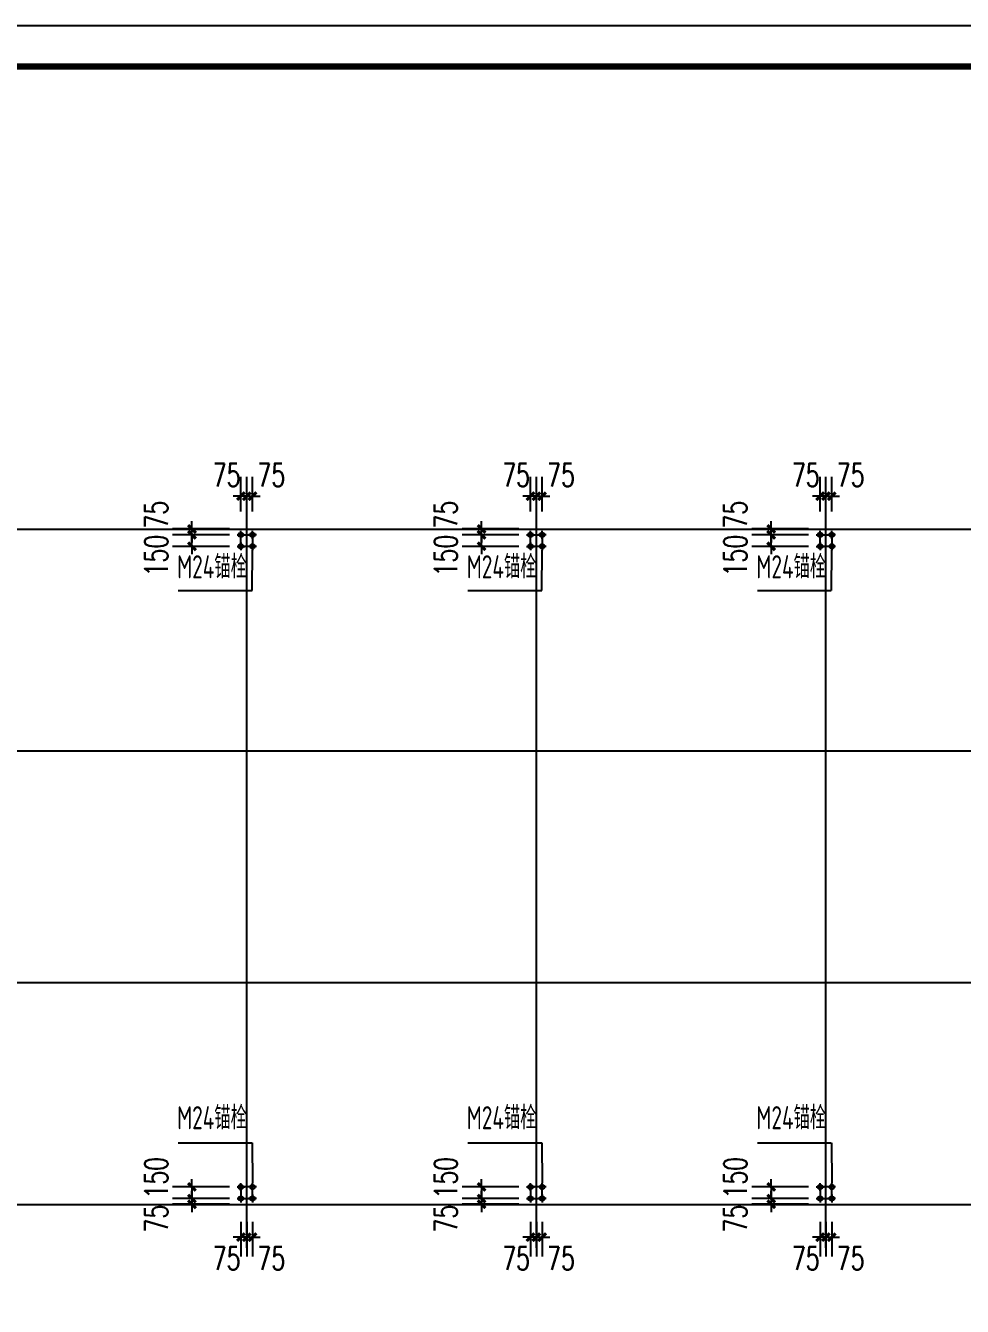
# Model space of a CAD drawing. Extents: x 177291 to 1288761, y 177638 to 322898.
# Drawn here: x 537298 to 561555, y 207771 to 240960 of the extents above; entities that cross this region are included whole.
import ezdxf
from ezdxf.enums import TextEntityAlignment as Align

# ---------------------------------------------------------------- set-up
doc = ezdxf.new("R2010")
doc.units = 0
doc.header["$LTSCALE"] = 1000
for name, color, linetype in [('AXIS', 3, 'Continuous'), ('DOTE', 1, 'Continuous'), ('PUB_TITLE', 4, 'Continuous'), ('TEXT', 7, 'Continuous')]:
    doc.layers.add(name, color=color, linetype=linetype)
doc.styles.add('_TCH_DIM_T3', font='SIMPLEX', dxfattribs={"width": 0.705882, "bigfont": 'GBCBIG'})
doc.styles.add('TSSD_Label', font='tssdeng.shx', dxfattribs={"width": 0.7, "bigfont": 'hztxt.shx'})
doc.dimstyles.new('TCH-200-2', dxfattribs={"dimtxt": 595, "dimasz": 200, "dimexe": 500, "dimexo": 600, "dimgap": 252.5, "dimtad": 1, "dimdec": 0, "dimlfac": 0.5, "dimzin": 0, "dimdsep": 46, "dimtxsty": '_TCH_DIM_T3', "dimblk": 'ARCHTICK', "dimcen": 0.09, "dimclrd": 124, "dimclre": 124, "dimclrt": 7, "dimazin": 2, "dimtfac": 1, "dimtdec": 0, "dimtix": 1, "dimtmove": 2, "dimatfit": 3, "dimfxl": 1, "dimtolj": 1, "dimtzin": 0, "dimarcsym": 0})

# ---------------------------------------------------------------- blocks, each defined once
blk = doc.blocks.new('_ArchTick')
at = {"color": 0, "linetype": 'ByBlock', "const_width": 0.4}
blk.add_lwpolyline([(-0.5, -0.5), (0.5, 0.5)], dxfattribs=at)
blk = doc.blocks.new('*D957')
at = {"color": 124, "linetype": 'ByBlock', "lineweight": -2, "transparency": 16777216}
for p, q in [((556605, 227916), (556605, 228116)), ((557573, 227916), (556105, 227916)), ((557573, 227766), (556105, 227766)), ((556605, 227766), (556605, 227916)), ((556605, 227766), (556605, 227566))]:
    blk.add_line(p, q, dxfattribs=at)
at = {"layer": 'Defpoints', "color": 0, "linetype": 'ByBlock', "transparency": 16777216}
for p in [(556605, 227916), (558173, 227916), (558173, 227766)]:
    blk.add_point(p, dxfattribs=at)
at = {"color": 124, "linetype": 'ByBlock', "lineweight": -2, "transparency": 16777216, "xscale": 200, "yscale": 200, "zscale": 200}
for p, rotation in [((556605, 227916), 270), ((556605, 227766), 90)]:
    blk.add_blockref('_ArchTick', p, dxfattribs=dict(at, rotation=rotation))
at = {"color": 7, "linetype": 'ByBlock', "transparency": 16777216, "insert": (555679, 228285), "char_height": 595, "attachment_point": 5, "rotation": 90, "style": '_TCH_DIM_T3'}
blk.add_mtext('\\A1;75', dxfattribs=at)
blk = doc.blocks.new('*D958')
at = {"color": 124, "linetype": 'ByBlock', "lineweight": -2, "transparency": 16777216}
for p, q in [((557573, 227766), (556105, 227766)), ((556605, 227766), (556605, 227966)), ((556605, 227466), (556605, 227766)), ((557573, 227466), (556105, 227466)), ((556605, 227466), (556605, 227266))]:
    blk.add_line(p, q, dxfattribs=at)
at = {"layer": 'Defpoints', "color": 0, "linetype": 'ByBlock', "transparency": 16777216}
for p in [(556605, 227766), (558173, 227766), (558173, 227466)]:
    blk.add_point(p, dxfattribs=at)
at = {"color": 124, "linetype": 'ByBlock', "lineweight": -2, "transparency": 16777216, "xscale": 200, "yscale": 200, "zscale": 200}
for p, rotation in [((556605, 227766), 270), ((556605, 227466), 90)]:
    blk.add_blockref('_ArchTick', p, dxfattribs=dict(at, rotation=rotation))
at = {"color": 7, "linetype": 'ByBlock', "transparency": 16777216, "insert": (555679, 227227), "char_height": 595, "attachment_point": 5, "rotation": 90, "style": '_TCH_DIM_T3'}
blk.add_mtext('\\A1;150', dxfattribs=at)
blk = doc.blocks.new('*D959')
at = {"color": 124, "linetype": 'ByBlock', "lineweight": -2, "transparency": 16777216}
for p, q in [((558023, 228366), (558023, 229266)), ((558173, 228366), (558173, 229266)), ((558023, 228766), (557823, 228766)), ((558023, 228766), (558173, 228766)), ((558173, 228766), (558373, 228766))]:
    blk.add_line(p, q, dxfattribs=at)
at = {"layer": 'Defpoints', "color": 0, "linetype": 'ByBlock', "transparency": 16777216}
for p in [(558173, 228766), (558023, 227766), (558173, 227766)]:
    blk.add_point(p, dxfattribs=at)
at = {"color": 124, "linetype": 'ByBlock', "lineweight": -2, "transparency": 16777216, "xscale": 200, "yscale": 200, "zscale": 200}
blk.add_blockref('_ArchTick', (558023, 228766), dxfattribs=at)
at = {"color": 124, "linetype": 'ByBlock', "lineweight": -2, "transparency": 16777216, "xscale": 200, "yscale": 200, "zscale": 200, "rotation": 180}
blk.add_blockref('_ArchTick', (558173, 228766), dxfattribs=at)
at = {"color": 7, "linetype": 'ByBlock', "transparency": 16777216, "insert": (558661, 229316), "char_height": 595, "attachment_point": 5, "style": '_TCH_DIM_T3'}
blk.add_mtext('\\A1;75', dxfattribs=at)
blk = doc.blocks.new('*D960')
at = {"color": 124, "linetype": 'ByBlock', "lineweight": -2, "transparency": 16777216}
for p, q in [((557873, 228366), (557873, 229266)), ((558023, 228366), (558023, 229266)), ((557873, 228766), (557673, 228766)), ((558023, 228766), (557873, 228766)), ((558023, 228766), (558223, 228766))]:
    blk.add_line(p, q, dxfattribs=at)
at = {"layer": 'Defpoints', "color": 0, "linetype": 'ByBlock', "transparency": 16777216}
for p in [(557873, 228766), (557873, 227766), (558023, 227766)]:
    blk.add_point(p, dxfattribs=at)
at = {"color": 124, "linetype": 'ByBlock', "lineweight": -2, "transparency": 16777216, "xscale": 200, "yscale": 200, "zscale": 200}
blk.add_blockref('_ArchTick', (557873, 228766), dxfattribs=at)
at = {"color": 124, "linetype": 'ByBlock', "lineweight": -2, "transparency": 16777216, "xscale": 200, "yscale": 200, "zscale": 200, "rotation": 180}
blk.add_blockref('_ArchTick', (558023, 228766), dxfattribs=at)
at = {"color": 7, "linetype": 'ByBlock', "transparency": 16777216, "insert": (557501, 229316), "char_height": 595, "attachment_point": 5, "style": '_TCH_DIM_T3'}
blk.add_mtext('\\A1;75', dxfattribs=at)
blk = doc.blocks.new('*D961')
at = {"color": 124, "linetype": 'ByBlock', "lineweight": -2, "transparency": 16777216}
for p, q in [((556605, 210566), (556605, 210766)), ((557573, 210566), (556105, 210566)), ((556605, 210566), (556605, 210416)), ((557573, 210416), (556105, 210416)), ((556605, 210416), (556605, 210216))]:
    blk.add_line(p, q, dxfattribs=at)
at = {"layer": 'Defpoints', "color": 0, "linetype": 'ByBlock', "transparency": 16777216}
for p in [(558173, 210566), (556605, 210416), (558173, 210416)]:
    blk.add_point(p, dxfattribs=at)
at = {"color": 124, "linetype": 'ByBlock', "lineweight": -2, "transparency": 16777216, "xscale": 200, "yscale": 200, "zscale": 200}
for p, rotation in [((556605, 210566), 270), ((556605, 210416), 90)]:
    blk.add_blockref('_ArchTick', p, dxfattribs=dict(at, rotation=rotation))
at = {"color": 7, "linetype": 'ByBlock', "transparency": 16777216, "insert": (555679, 210046), "char_height": 595, "attachment_point": 5, "rotation": 90, "style": '_TCH_DIM_T3'}
blk.add_mtext('\\A1;75', dxfattribs=at)
blk = doc.blocks.new('*D962')
at = {"color": 124, "linetype": 'ByBlock', "lineweight": -2, "transparency": 16777216}
for p, q in [((557573, 210866), (556105, 210866)), ((556605, 210866), (556605, 211066)), ((556605, 210866), (556605, 210566)), ((557573, 210566), (556105, 210566)), ((556605, 210566), (556605, 210366))]:
    blk.add_line(p, q, dxfattribs=at)
at = {"layer": 'Defpoints', "color": 0, "linetype": 'ByBlock', "transparency": 16777216}
for p in [(558173, 210866), (556605, 210566), (558173, 210566)]:
    blk.add_point(p, dxfattribs=at)
at = {"color": 124, "linetype": 'ByBlock', "lineweight": -2, "transparency": 16777216, "xscale": 200, "yscale": 200, "zscale": 200}
for p, rotation in [((556605, 210866), 270), ((556605, 210566), 90)]:
    blk.add_blockref('_ArchTick', p, dxfattribs=dict(at, rotation=rotation))
at = {"color": 7, "linetype": 'ByBlock', "transparency": 16777216, "insert": (555679, 211104), "char_height": 595, "attachment_point": 5, "rotation": 90, "style": '_TCH_DIM_T3'}
blk.add_mtext('\\A1;150', dxfattribs=at)
blk = doc.blocks.new('*D963')
at = {"color": 124, "linetype": 'ByBlock', "lineweight": -2, "transparency": 16777216}
for p, q in [((558023, 209966), (558023, 209065)), ((558173, 209966), (558173, 209065)), ((558023, 209565), (557823, 209565)), ((558023, 209565), (558173, 209565)), ((558173, 209565), (558373, 209565))]:
    blk.add_line(p, q, dxfattribs=at)
at = {"layer": 'Defpoints', "color": 0, "linetype": 'ByBlock', "transparency": 16777216}
for p in [(558023, 210566), (558173, 210566), (558173, 209565)]:
    blk.add_point(p, dxfattribs=at)
at = {"color": 124, "linetype": 'ByBlock', "lineweight": -2, "transparency": 16777216, "xscale": 200, "yscale": 200, "zscale": 200}
blk.add_blockref('_ArchTick', (558023, 209565), dxfattribs=at)
at = {"color": 124, "linetype": 'ByBlock', "lineweight": -2, "transparency": 16777216, "xscale": 200, "yscale": 200, "zscale": 200, "rotation": 180}
blk.add_blockref('_ArchTick', (558173, 209565), dxfattribs=at)
at = {"color": 7, "linetype": 'ByBlock', "transparency": 16777216, "insert": (558661, 209015), "char_height": 595, "attachment_point": 5, "style": '_TCH_DIM_T3'}
blk.add_mtext('\\A1;75', dxfattribs=at)
blk = doc.blocks.new('*D964')
at = {"color": 124, "linetype": 'ByBlock', "lineweight": -2, "transparency": 16777216}
for p, q in [((557873, 209966), (557873, 209065)), ((558023, 209966), (558023, 209065)), ((557873, 209565), (557673, 209565)), ((558023, 209565), (557873, 209565)), ((558023, 209565), (558223, 209565))]:
    blk.add_line(p, q, dxfattribs=at)
at = {"layer": 'Defpoints', "color": 0, "linetype": 'ByBlock', "transparency": 16777216}
for p in [(557873, 210566), (558023, 210566), (557873, 209565)]:
    blk.add_point(p, dxfattribs=at)
at = {"color": 124, "linetype": 'ByBlock', "lineweight": -2, "transparency": 16777216, "xscale": 200, "yscale": 200, "zscale": 200}
blk.add_blockref('_ArchTick', (557873, 209565), dxfattribs=at)
at = {"color": 124, "linetype": 'ByBlock', "lineweight": -2, "transparency": 16777216, "xscale": 200, "yscale": 200, "zscale": 200, "rotation": 180}
blk.add_blockref('_ArchTick', (558023, 209565), dxfattribs=at)
at = {"color": 7, "linetype": 'ByBlock', "transparency": 16777216, "insert": (557501, 209015), "char_height": 595, "attachment_point": 5, "style": '_TCH_DIM_T3'}
blk.add_mtext('\\A1;75', dxfattribs=at)
blk = doc.blocks.new('*D965')
at = {"color": 124, "linetype": 'ByBlock', "lineweight": -2, "transparency": 16777216}
for p, q in [((549105, 227916), (549105, 228116)), ((550073, 227916), (548605, 227916)), ((550073, 227766), (548605, 227766)), ((549105, 227766), (549105, 227916)), ((549105, 227766), (549105, 227566))]:
    blk.add_line(p, q, dxfattribs=at)
at = {"layer": 'Defpoints', "color": 0, "linetype": 'ByBlock', "transparency": 16777216}
for p in [(549105, 227916), (550673, 227916), (550673, 227766)]:
    blk.add_point(p, dxfattribs=at)
at = {"color": 124, "linetype": 'ByBlock', "lineweight": -2, "transparency": 16777216, "xscale": 200, "yscale": 200, "zscale": 200}
for p, rotation in [((549105, 227916), 270), ((549105, 227766), 90)]:
    blk.add_blockref('_ArchTick', p, dxfattribs=dict(at, rotation=rotation))
at = {"color": 7, "linetype": 'ByBlock', "transparency": 16777216, "insert": (548179, 228285), "char_height": 595, "attachment_point": 5, "rotation": 90, "style": '_TCH_DIM_T3'}
blk.add_mtext('\\A1;75', dxfattribs=at)
blk = doc.blocks.new('*D966')
at = {"color": 124, "linetype": 'ByBlock', "lineweight": -2, "transparency": 16777216}
for p, q in [((550073, 227766), (548605, 227766)), ((549105, 227766), (549105, 227966)), ((549105, 227466), (549105, 227766)), ((550073, 227466), (548605, 227466)), ((549105, 227466), (549105, 227266))]:
    blk.add_line(p, q, dxfattribs=at)
at = {"layer": 'Defpoints', "color": 0, "linetype": 'ByBlock', "transparency": 16777216}
for p in [(549105, 227766), (550673, 227766), (550673, 227466)]:
    blk.add_point(p, dxfattribs=at)
at = {"color": 124, "linetype": 'ByBlock', "lineweight": -2, "transparency": 16777216, "xscale": 200, "yscale": 200, "zscale": 200}
for p, rotation in [((549105, 227766), 270), ((549105, 227466), 90)]:
    blk.add_blockref('_ArchTick', p, dxfattribs=dict(at, rotation=rotation))
at = {"color": 7, "linetype": 'ByBlock', "transparency": 16777216, "insert": (548179, 227227), "char_height": 595, "attachment_point": 5, "rotation": 90, "style": '_TCH_DIM_T3'}
blk.add_mtext('\\A1;150', dxfattribs=at)
blk = doc.blocks.new('*D967')
at = {"color": 124, "linetype": 'ByBlock', "lineweight": -2, "transparency": 16777216}
for p, q in [((550523, 228366), (550523, 229266)), ((550673, 228366), (550673, 229266)), ((550523, 228766), (550323, 228766)), ((550523, 228766), (550673, 228766)), ((550673, 228766), (550873, 228766))]:
    blk.add_line(p, q, dxfattribs=at)
at = {"layer": 'Defpoints', "color": 0, "linetype": 'ByBlock', "transparency": 16777216}
for p in [(550673, 228766), (550523, 227766), (550673, 227766)]:
    blk.add_point(p, dxfattribs=at)
at = {"color": 124, "linetype": 'ByBlock', "lineweight": -2, "transparency": 16777216, "xscale": 200, "yscale": 200, "zscale": 200}
blk.add_blockref('_ArchTick', (550523, 228766), dxfattribs=at)
at = {"color": 124, "linetype": 'ByBlock', "lineweight": -2, "transparency": 16777216, "xscale": 200, "yscale": 200, "zscale": 200, "rotation": 180}
blk.add_blockref('_ArchTick', (550673, 228766), dxfattribs=at)
at = {"color": 7, "linetype": 'ByBlock', "transparency": 16777216, "insert": (551161, 229316), "char_height": 595, "attachment_point": 5, "style": '_TCH_DIM_T3'}
blk.add_mtext('\\A1;75', dxfattribs=at)
blk = doc.blocks.new('*D968')
at = {"color": 124, "linetype": 'ByBlock', "lineweight": -2, "transparency": 16777216}
for p, q in [((550373, 228366), (550373, 229266)), ((550523, 228366), (550523, 229266)), ((550373, 228766), (550173, 228766)), ((550523, 228766), (550373, 228766)), ((550523, 228766), (550723, 228766))]:
    blk.add_line(p, q, dxfattribs=at)
at = {"layer": 'Defpoints', "color": 0, "linetype": 'ByBlock', "transparency": 16777216}
for p in [(550373, 228766), (550373, 227766), (550523, 227766)]:
    blk.add_point(p, dxfattribs=at)
at = {"color": 124, "linetype": 'ByBlock', "lineweight": -2, "transparency": 16777216, "xscale": 200, "yscale": 200, "zscale": 200}
blk.add_blockref('_ArchTick', (550373, 228766), dxfattribs=at)
at = {"color": 124, "linetype": 'ByBlock', "lineweight": -2, "transparency": 16777216, "xscale": 200, "yscale": 200, "zscale": 200, "rotation": 180}
blk.add_blockref('_ArchTick', (550523, 228766), dxfattribs=at)
at = {"color": 7, "linetype": 'ByBlock', "transparency": 16777216, "insert": (550001, 229316), "char_height": 595, "attachment_point": 5, "style": '_TCH_DIM_T3'}
blk.add_mtext('\\A1;75', dxfattribs=at)
blk = doc.blocks.new('*D969')
at = {"color": 124, "linetype": 'ByBlock', "lineweight": -2, "transparency": 16777216}
for p, q in [((549105, 210566), (549105, 210766)), ((550073, 210566), (548605, 210566)), ((549105, 210566), (549105, 210416)), ((550073, 210416), (548605, 210416)), ((549105, 210416), (549105, 210216))]:
    blk.add_line(p, q, dxfattribs=at)
at = {"layer": 'Defpoints', "color": 0, "linetype": 'ByBlock', "transparency": 16777216}
for p in [(550673, 210566), (549105, 210416), (550673, 210416)]:
    blk.add_point(p, dxfattribs=at)
at = {"color": 124, "linetype": 'ByBlock', "lineweight": -2, "transparency": 16777216, "xscale": 200, "yscale": 200, "zscale": 200}
for p, rotation in [((549105, 210566), 270), ((549105, 210416), 90)]:
    blk.add_blockref('_ArchTick', p, dxfattribs=dict(at, rotation=rotation))
at = {"color": 7, "linetype": 'ByBlock', "transparency": 16777216, "insert": (548179, 210046), "char_height": 595, "attachment_point": 5, "rotation": 90, "style": '_TCH_DIM_T3'}
blk.add_mtext('\\A1;75', dxfattribs=at)
blk = doc.blocks.new('*D970')
at = {"color": 124, "linetype": 'ByBlock', "lineweight": -2, "transparency": 16777216}
for p, q in [((550073, 210866), (548605, 210866)), ((549105, 210866), (549105, 211066)), ((549105, 210866), (549105, 210566)), ((550073, 210566), (548605, 210566)), ((549105, 210566), (549105, 210366))]:
    blk.add_line(p, q, dxfattribs=at)
at = {"layer": 'Defpoints', "color": 0, "linetype": 'ByBlock', "transparency": 16777216}
for p in [(550673, 210866), (549105, 210566), (550673, 210566)]:
    blk.add_point(p, dxfattribs=at)
at = {"color": 124, "linetype": 'ByBlock', "lineweight": -2, "transparency": 16777216, "xscale": 200, "yscale": 200, "zscale": 200}
for p, rotation in [((549105, 210866), 270), ((549105, 210566), 90)]:
    blk.add_blockref('_ArchTick', p, dxfattribs=dict(at, rotation=rotation))
at = {"color": 7, "linetype": 'ByBlock', "transparency": 16777216, "insert": (548179, 211104), "char_height": 595, "attachment_point": 5, "rotation": 90, "style": '_TCH_DIM_T3'}
blk.add_mtext('\\A1;150', dxfattribs=at)
blk = doc.blocks.new('*D971')
at = {"color": 124, "linetype": 'ByBlock', "lineweight": -2, "transparency": 16777216}
for p, q in [((550523, 209966), (550523, 209065)), ((550673, 209966), (550673, 209065)), ((550523, 209565), (550323, 209565)), ((550523, 209565), (550673, 209565)), ((550673, 209565), (550873, 209565))]:
    blk.add_line(p, q, dxfattribs=at)
at = {"layer": 'Defpoints', "color": 0, "linetype": 'ByBlock', "transparency": 16777216}
for p in [(550523, 210566), (550673, 210566), (550673, 209565)]:
    blk.add_point(p, dxfattribs=at)
at = {"color": 124, "linetype": 'ByBlock', "lineweight": -2, "transparency": 16777216, "xscale": 200, "yscale": 200, "zscale": 200}
blk.add_blockref('_ArchTick', (550523, 209565), dxfattribs=at)
at = {"color": 124, "linetype": 'ByBlock', "lineweight": -2, "transparency": 16777216, "xscale": 200, "yscale": 200, "zscale": 200, "rotation": 180}
blk.add_blockref('_ArchTick', (550673, 209565), dxfattribs=at)
at = {"color": 7, "linetype": 'ByBlock', "transparency": 16777216, "insert": (551161, 209015), "char_height": 595, "attachment_point": 5, "style": '_TCH_DIM_T3'}
blk.add_mtext('\\A1;75', dxfattribs=at)
blk = doc.blocks.new('*D972')
at = {"color": 124, "linetype": 'ByBlock', "lineweight": -2, "transparency": 16777216}
for p, q in [((550373, 209966), (550373, 209065)), ((550523, 209966), (550523, 209065)), ((550373, 209565), (550173, 209565)), ((550523, 209565), (550373, 209565)), ((550523, 209565), (550723, 209565))]:
    blk.add_line(p, q, dxfattribs=at)
at = {"layer": 'Defpoints', "color": 0, "linetype": 'ByBlock', "transparency": 16777216}
for p in [(550373, 210566), (550523, 210566), (550373, 209565)]:
    blk.add_point(p, dxfattribs=at)
at = {"color": 124, "linetype": 'ByBlock', "lineweight": -2, "transparency": 16777216, "xscale": 200, "yscale": 200, "zscale": 200}
blk.add_blockref('_ArchTick', (550373, 209565), dxfattribs=at)
at = {"color": 124, "linetype": 'ByBlock', "lineweight": -2, "transparency": 16777216, "xscale": 200, "yscale": 200, "zscale": 200, "rotation": 180}
blk.add_blockref('_ArchTick', (550523, 209565), dxfattribs=at)
at = {"color": 7, "linetype": 'ByBlock', "transparency": 16777216, "insert": (550001, 209015), "char_height": 595, "attachment_point": 5, "style": '_TCH_DIM_T3'}
blk.add_mtext('\\A1;75', dxfattribs=at)
blk = doc.blocks.new('*D973')
at = {"color": 124, "linetype": 'ByBlock', "lineweight": -2, "transparency": 16777216}
for p, q in [((541605, 227916), (541605, 228116)), ((542573, 227916), (541105, 227916)), ((542573, 227766), (541105, 227766)), ((541605, 227766), (541605, 227916)), ((541605, 227766), (541605, 227566))]:
    blk.add_line(p, q, dxfattribs=at)
at = {"layer": 'Defpoints', "color": 0, "linetype": 'ByBlock', "transparency": 16777216}
for p in [(541605, 227916), (543173, 227916), (543173, 227766)]:
    blk.add_point(p, dxfattribs=at)
at = {"color": 124, "linetype": 'ByBlock', "lineweight": -2, "transparency": 16777216, "xscale": 200, "yscale": 200, "zscale": 200}
for p, rotation in [((541605, 227916), 270), ((541605, 227766), 90)]:
    blk.add_blockref('_ArchTick', p, dxfattribs=dict(at, rotation=rotation))
at = {"color": 7, "linetype": 'ByBlock', "transparency": 16777216, "insert": (540679, 228285), "char_height": 595, "attachment_point": 5, "rotation": 90, "style": '_TCH_DIM_T3'}
blk.add_mtext('\\A1;75', dxfattribs=at)
blk = doc.blocks.new('*D974')
at = {"color": 124, "linetype": 'ByBlock', "lineweight": -2, "transparency": 16777216}
for p, q in [((542573, 227766), (541105, 227766)), ((541605, 227766), (541605, 227966)), ((541605, 227466), (541605, 227766)), ((542573, 227466), (541105, 227466)), ((541605, 227466), (541605, 227266))]:
    blk.add_line(p, q, dxfattribs=at)
at = {"layer": 'Defpoints', "color": 0, "linetype": 'ByBlock', "transparency": 16777216}
for p in [(541605, 227766), (543173, 227766), (543173, 227466)]:
    blk.add_point(p, dxfattribs=at)
at = {"color": 124, "linetype": 'ByBlock', "lineweight": -2, "transparency": 16777216, "xscale": 200, "yscale": 200, "zscale": 200}
for p, rotation in [((541605, 227766), 270), ((541605, 227466), 90)]:
    blk.add_blockref('_ArchTick', p, dxfattribs=dict(at, rotation=rotation))
at = {"color": 7, "linetype": 'ByBlock', "transparency": 16777216, "insert": (540679, 227227), "char_height": 595, "attachment_point": 5, "rotation": 90, "style": '_TCH_DIM_T3'}
blk.add_mtext('\\A1;150', dxfattribs=at)
blk = doc.blocks.new('*D975')
at = {"color": 124, "linetype": 'ByBlock', "lineweight": -2, "transparency": 16777216}
for p, q in [((543023, 228366), (543023, 229266)), ((543173, 228366), (543173, 229266)), ((543023, 228766), (542823, 228766)), ((543023, 228766), (543173, 228766)), ((543173, 228766), (543373, 228766))]:
    blk.add_line(p, q, dxfattribs=at)
at = {"layer": 'Defpoints', "color": 0, "linetype": 'ByBlock', "transparency": 16777216}
for p in [(543173, 228766), (543023, 227766), (543173, 227766)]:
    blk.add_point(p, dxfattribs=at)
at = {"color": 124, "linetype": 'ByBlock', "lineweight": -2, "transparency": 16777216, "xscale": 200, "yscale": 200, "zscale": 200}
blk.add_blockref('_ArchTick', (543023, 228766), dxfattribs=at)
at = {"color": 124, "linetype": 'ByBlock', "lineweight": -2, "transparency": 16777216, "xscale": 200, "yscale": 200, "zscale": 200, "rotation": 180}
blk.add_blockref('_ArchTick', (543173, 228766), dxfattribs=at)
at = {"color": 7, "linetype": 'ByBlock', "transparency": 16777216, "insert": (543661, 229316), "char_height": 595, "attachment_point": 5, "style": '_TCH_DIM_T3'}
blk.add_mtext('\\A1;75', dxfattribs=at)
blk = doc.blocks.new('*D976')
at = {"color": 124, "linetype": 'ByBlock', "lineweight": -2, "transparency": 16777216}
for p, q in [((542873, 228366), (542873, 229266)), ((543023, 228366), (543023, 229266)), ((542873, 228766), (542673, 228766)), ((543023, 228766), (542873, 228766)), ((543023, 228766), (543223, 228766))]:
    blk.add_line(p, q, dxfattribs=at)
at = {"layer": 'Defpoints', "color": 0, "linetype": 'ByBlock', "transparency": 16777216}
for p in [(542873, 228766), (542873, 227766), (543023, 227766)]:
    blk.add_point(p, dxfattribs=at)
at = {"color": 124, "linetype": 'ByBlock', "lineweight": -2, "transparency": 16777216, "xscale": 200, "yscale": 200, "zscale": 200}
blk.add_blockref('_ArchTick', (542873, 228766), dxfattribs=at)
at = {"color": 124, "linetype": 'ByBlock', "lineweight": -2, "transparency": 16777216, "xscale": 200, "yscale": 200, "zscale": 200, "rotation": 180}
blk.add_blockref('_ArchTick', (543023, 228766), dxfattribs=at)
at = {"color": 7, "linetype": 'ByBlock', "transparency": 16777216, "insert": (542501, 229316), "char_height": 595, "attachment_point": 5, "style": '_TCH_DIM_T3'}
blk.add_mtext('\\A1;75', dxfattribs=at)
blk = doc.blocks.new('*D977')
at = {"color": 124, "linetype": 'ByBlock', "lineweight": -2, "transparency": 16777216}
for p, q in [((541605, 210566), (541605, 210766)), ((542573, 210566), (541105, 210566)), ((541605, 210566), (541605, 210416)), ((542573, 210416), (541105, 210416)), ((541605, 210416), (541605, 210216))]:
    blk.add_line(p, q, dxfattribs=at)
at = {"layer": 'Defpoints', "color": 0, "linetype": 'ByBlock', "transparency": 16777216}
for p in [(543173, 210566), (541605, 210416), (543173, 210416)]:
    blk.add_point(p, dxfattribs=at)
at = {"color": 124, "linetype": 'ByBlock', "lineweight": -2, "transparency": 16777216, "xscale": 200, "yscale": 200, "zscale": 200}
for p, rotation in [((541605, 210566), 270), ((541605, 210416), 90)]:
    blk.add_blockref('_ArchTick', p, dxfattribs=dict(at, rotation=rotation))
at = {"color": 7, "linetype": 'ByBlock', "transparency": 16777216, "insert": (540679, 210046), "char_height": 595, "attachment_point": 5, "rotation": 90, "style": '_TCH_DIM_T3'}
blk.add_mtext('\\A1;75', dxfattribs=at)
blk = doc.blocks.new('*D978')
at = {"color": 124, "linetype": 'ByBlock', "lineweight": -2, "transparency": 16777216}
for p, q in [((542573, 210866), (541105, 210866)), ((541605, 210866), (541605, 211066)), ((541605, 210866), (541605, 210566)), ((542573, 210566), (541105, 210566)), ((541605, 210566), (541605, 210366))]:
    blk.add_line(p, q, dxfattribs=at)
at = {"layer": 'Defpoints', "color": 0, "linetype": 'ByBlock', "transparency": 16777216}
for p in [(543173, 210866), (541605, 210566), (543173, 210566)]:
    blk.add_point(p, dxfattribs=at)
at = {"color": 124, "linetype": 'ByBlock', "lineweight": -2, "transparency": 16777216, "xscale": 200, "yscale": 200, "zscale": 200}
for p, rotation in [((541605, 210866), 270), ((541605, 210566), 90)]:
    blk.add_blockref('_ArchTick', p, dxfattribs=dict(at, rotation=rotation))
at = {"color": 7, "linetype": 'ByBlock', "transparency": 16777216, "insert": (540679, 211104), "char_height": 595, "attachment_point": 5, "rotation": 90, "style": '_TCH_DIM_T3'}
blk.add_mtext('\\A1;150', dxfattribs=at)
blk = doc.blocks.new('*D979')
at = {"color": 124, "linetype": 'ByBlock', "lineweight": -2, "transparency": 16777216}
for p, q in [((543023, 209966), (543023, 209065)), ((543173, 209966), (543173, 209065)), ((543023, 209565), (542823, 209565)), ((543023, 209565), (543173, 209565)), ((543173, 209565), (543373, 209565))]:
    blk.add_line(p, q, dxfattribs=at)
at = {"layer": 'Defpoints', "color": 0, "linetype": 'ByBlock', "transparency": 16777216}
for p in [(543023, 210566), (543173, 210566), (543173, 209565)]:
    blk.add_point(p, dxfattribs=at)
at = {"color": 124, "linetype": 'ByBlock', "lineweight": -2, "transparency": 16777216, "xscale": 200, "yscale": 200, "zscale": 200}
blk.add_blockref('_ArchTick', (543023, 209565), dxfattribs=at)
at = {"color": 124, "linetype": 'ByBlock', "lineweight": -2, "transparency": 16777216, "xscale": 200, "yscale": 200, "zscale": 200, "rotation": 180}
blk.add_blockref('_ArchTick', (543173, 209565), dxfattribs=at)
at = {"color": 7, "linetype": 'ByBlock', "transparency": 16777216, "insert": (543661, 209015), "char_height": 595, "attachment_point": 5, "style": '_TCH_DIM_T3'}
blk.add_mtext('\\A1;75', dxfattribs=at)
blk = doc.blocks.new('*D980')
at = {"color": 124, "linetype": 'ByBlock', "lineweight": -2, "transparency": 16777216}
for p, q in [((542873, 209966), (542873, 209065)), ((543023, 209966), (543023, 209065)), ((542873, 209565), (542673, 209565)), ((543023, 209565), (542873, 209565)), ((543023, 209565), (543223, 209565))]:
    blk.add_line(p, q, dxfattribs=at)
at = {"layer": 'Defpoints', "color": 0, "linetype": 'ByBlock', "transparency": 16777216}
for p in [(542873, 210566), (543023, 210566), (542873, 209565)]:
    blk.add_point(p, dxfattribs=at)
at = {"color": 124, "linetype": 'ByBlock', "lineweight": -2, "transparency": 16777216, "xscale": 200, "yscale": 200, "zscale": 200}
blk.add_blockref('_ArchTick', (542873, 209565), dxfattribs=at)
at = {"color": 124, "linetype": 'ByBlock', "lineweight": -2, "transparency": 16777216, "xscale": 200, "yscale": 200, "zscale": 200, "rotation": 180}
blk.add_blockref('_ArchTick', (543023, 209565), dxfattribs=at)
at = {"color": 7, "linetype": 'ByBlock', "transparency": 16777216, "insert": (542501, 209015), "char_height": 595, "attachment_point": 5, "style": '_TCH_DIM_T3'}
blk.add_mtext('\\A1;75', dxfattribs=at)

msp = doc.modelspace()

# ---------------------------------------------------------------- linework, layer by layer
for centre in [(542872.94, 227765.64), (543172.94, 227765.64), (550372.94, 227765.64), (550672.94, 227765.64), (557872.94, 227765.64), (558172.94, 227765.64), (542872.94, 227465.64), (543172.94, 227465.64), (550372.94, 227465.64), (550672.94, 227465.64), (557872.94, 227465.64), (558172.94, 227465.64), (542872.94, 210865.64), (543172.94, 210865.64), (550372.94, 210865.64), (550672.94, 210865.64), (557872.94, 210865.64), (558172.94, 210865.64), (542872.94, 210565.64), (543172.94, 210565.64), (550372.94, 210565.64), (550672.94, 210565.64), (557872.94, 210565.64), (558172.94, 210565.64)]:
    msp.add_circle(centre, 58.52)
at = {"layer": 'AXIS'}
for p, q in [((542772.27, 227765.64), (542973.61, 227765.64)), ((542872.94, 227664.97), (542872.94, 227866.31)), ((543273.61, 227765.64), (543072.27, 227765.64)), ((543172.94, 227664.97), (543172.94, 227866.31)), ((550272.27, 227765.64), (550473.61, 227765.64)), ((550372.94, 227664.97), (550372.94, 227866.31)), ((550773.61, 227765.64), (550572.27, 227765.64)), ((550672.94, 227664.97), (550672.94, 227866.31)), ((557772.27, 227765.64), (557973.61, 227765.64)), ((557872.94, 227664.97), (557872.94, 227866.31)), ((558273.61, 227765.64), (558072.27, 227765.64)), ((558172.94, 227664.97), (558172.94, 227866.31)), ((542772.27, 227465.64), (542973.61, 227465.64)), ((542872.94, 227566.31), (542872.94, 227364.97)), ((543273.61, 227465.64), (543072.27, 227465.64)), ((543162.2, 226321.2), (543172.94, 227364.97)), ((543172.94, 227566.31), (543172.94, 227364.97)), ((550272.27, 227465.64), (550473.61, 227465.64)), ((550372.94, 227566.31), (550372.94, 227364.97)), ((550773.61, 227465.64), (550572.27, 227465.64)), ((550662.2, 226321.2), (550672.94, 227364.97)), ((550672.94, 227566.31), (550672.94, 227364.97)), ((557772.27, 227465.64), (557973.61, 227465.64)), ((557872.94, 227566.31), (557872.94, 227364.97)), ((558273.61, 227465.64), (558072.27, 227465.64)), ((558162.2, 226321.2), (558172.94, 227364.97)), ((558172.94, 227566.31), (558172.94, 227364.97)), ((541251.63, 226320.2), (543162.19, 226320.2)), ((548751.63, 226320.2), (550662.19, 226320.2)), ((556251.63, 226320.2), (558162.19, 226320.2)), ((541251.63, 212011.08), (543162.19, 212011.08)), ((543162.2, 212010.08), (543172.94, 210966.31)), ((548751.63, 212011.08), (550662.19, 212011.08)), ((550662.2, 212010.08), (550672.94, 210966.31)), ((556251.63, 212011.08), (558162.19, 212011.08)), ((558162.2, 212010.08), (558172.94, 210966.31)), ((542772.27, 210865.64), (542973.61, 210865.64)), ((542872.94, 210764.97), (542872.94, 210966.31)), ((543273.61, 210865.64), (543072.27, 210865.64)), ((543172.94, 210764.97), (543172.94, 210966.31)), ((550272.27, 210865.64), (550473.61, 210865.64)), ((550372.94, 210764.97), (550372.94, 210966.31)), ((550773.61, 210865.64), (550572.27, 210865.64)), ((550672.94, 210764.97), (550672.94, 210966.31)), ((557772.27, 210865.64), (557973.61, 210865.64)), ((557872.94, 210764.97), (557872.94, 210966.31)), ((558273.61, 210865.64), (558072.27, 210865.64)), ((558172.94, 210764.97), (558172.94, 210966.31)), ((542772.27, 210565.64), (542973.61, 210565.64)), ((542872.94, 210666.31), (542872.94, 210464.97)), ((543273.61, 210565.64), (543072.27, 210565.64)), ((543172.94, 210666.31), (543172.94, 210464.97)), ((550272.27, 210565.64), (550473.61, 210565.64)), ((550372.94, 210666.31), (550372.94, 210464.97)), ((550773.61, 210565.64), (550572.27, 210565.64)), ((550672.94, 210666.31), (550672.94, 210464.97)), ((557772.27, 210565.64), (557973.61, 210565.64)), ((557872.94, 210666.31), (557872.94, 210464.97)), ((558273.61, 210565.64), (558072.27, 210565.64)), ((558172.94, 210666.31), (558172.94, 210464.97))]:
    msp.add_line(p, q, dxfattribs=at)
at = {"layer": 'DOTE'}
for p, q in [((543022.94, 209290.64), (543022.94, 229040.64)), ((550522.94, 209290.64), (550522.94, 229040.64)), ((558022.94, 209290.64), (558022.94, 229040.64)), ((512147.94, 227915.64), (574622.94, 227915.64)), ((512147.94, 222165.64), (574622.94, 222165.64)), ((512147.94, 216165.64), (574622.94, 216165.64)), ((512147.94, 210415.64), (574622.94, 210415.64))]:
    msp.add_line(p, q, dxfattribs=at)
for points in [[(542872.94, 227765.64), (543172.94, 227765.64), (543172.94, 227465.64), (542872.94, 227465.64)], [(550372.94, 227765.64), (550672.94, 227765.64), (550672.94, 227465.64), (550372.94, 227465.64)], [(557872.94, 227765.64), (558172.94, 227765.64), (558172.94, 227465.64), (557872.94, 227465.64)], [(542872.94, 210565.64), (543172.94, 210565.64), (543172.94, 210865.64), (542872.94, 210865.64)], [(550372.94, 210565.64), (550672.94, 210565.64), (550672.94, 210865.64), (550372.94, 210865.64)], [(557872.94, 210565.64), (558172.94, 210565.64), (558172.94, 210865.64), (557872.94, 210865.64)]]:
    msp.add_lwpolyline(points, close=True, dxfattribs=at)
at = {"layer": 'PUB_TITLE'}
msp.add_lwpolyline([(502124.53, 240960.27), (591321.91, 240960.27), (591321.91, 177959.98), (502124.53, 177959.98)], close=True, dxfattribs=at)
at = {"layer": 'PUB_TITLE', "const_width": 159.09}
msp.add_lwpolyline([(504776.06, 179020.59), (504776.06, 239899.66), (590261.3, 239899.66), (590261.3, 179020.59)], close=True, dxfattribs=at)

# ---------------------------------------------------------------- texts
at = {"layer": 'TEXT', "style": 'TSSD_Label', "width": 0.7}
for p in [(542122.64, 226457.22), (549622.64, 226457.22), (557122.64, 226457.22), (542122.64, 212180.61), (549622.64, 212180.61), (557122.64, 212180.61)]:
    msp.add_text('M24锚栓', height=600, dxfattribs=at).set_placement(p, align=Align.BOTTOM_CENTER)

# ---------------------------------------------------------------- dimensions: what is measured, and where the dimension line sits
at = {"linetype": 'ByBlock'}
for base, p1, p2, angle, picture, middle in [((542872.94, 228765.86), (543022.94, 227765.64), (542872.94, 227765.64), 180, '*D976', (542501.27, 229315.86)), ((550372.94, 228765.86), (550522.94, 227765.64), (550372.94, 227765.64), 180, '*D968', (550001.27, 229315.86)), ((557872.94, 228765.86), (558022.94, 227765.64), (557872.94, 227765.64), 180, '*D960', (557501.27, 229315.86)), ((541604.91, 227915.64), (543172.94, 227765.64), (543172.94, 227915.64), 90, '*D973', (540678.56, 228284.85)), ((549104.91, 227915.64), (550672.94, 227765.64), (550672.94, 227915.64), 90, '*D965', (548178.56, 228284.85)), ((556604.91, 227915.64), (558172.94, 227765.64), (558172.94, 227915.64), 90, '*D957', (555678.56, 228284.85)), ((541604.91, 227765.64), (543172.94, 227465.64), (543172.94, 227765.64), 270, '*D974', (540678.56, 227226.95)), ((549104.91, 227765.64), (550672.94, 227465.64), (550672.94, 227765.64), 270, '*D966', (548178.56, 227226.95)), ((556604.91, 227765.64), (558172.94, 227465.64), (558172.94, 227765.64), 270, '*D958', (555678.56, 227226.95)), ((541604.91, 210565.64), (543172.94, 210865.64), (543172.94, 210565.64), 90, '*D978', (540678.56, 211104.33)), ((549104.91, 210565.64), (550672.94, 210865.64), (550672.94, 210565.64), 90, '*D970', (548178.56, 211104.33)), ((556604.91, 210565.64), (558172.94, 210865.64), (558172.94, 210565.64), 90, '*D962', (555678.56, 211104.33)), ((541604.91, 210415.64), (543172.94, 210565.64), (543172.94, 210415.64), 270, '*D977', (540678.56, 210046.42)), ((549104.91, 210415.64), (550672.94, 210565.64), (550672.94, 210415.64), 270, '*D969', (548178.56, 210046.42)), ((556604.91, 210415.64), (558172.94, 210565.64), (558172.94, 210415.64), 270, '*D961', (555678.56, 210046.42)), ((542872.94, 209565.42), (543022.94, 210565.64), (542872.94, 210565.64), 180, '*D980', (542501.27, 209015.42)), ((550372.94, 209565.42), (550522.94, 210565.64), (550372.94, 210565.64), 180, '*D972', (550001.27, 209015.42)), ((557872.94, 209565.42), (558022.94, 210565.64), (557872.94, 210565.64), 180, '*D964', (557501.27, 209015.42))]:
    dim = msp.add_linear_dim(base=base, p1=p1, p2=p2, angle=angle, dimstyle='TCH-200-2', dxfattribs=at)
    dim.commit()
    dim.dimension.update_dxf_attribs({"geometry": picture, "text_midpoint": middle, "dimtype": 160})
for base, p1, p2, picture, middle in [((543172.94, 228765.86), (543022.94, 227765.64), (543172.94, 227765.64), '*D975', (543661.14, 229315.86)), ((550672.94, 228765.86), (550522.94, 227765.64), (550672.94, 227765.64), '*D967', (551161.14, 229315.86)), ((558172.94, 228765.86), (558022.94, 227765.64), (558172.94, 227765.64), '*D959', (558661.14, 229315.86)), ((543172.94, 209565.42), (543022.94, 210565.64), (543172.94, 210565.64), '*D979', (543661.14, 209015.42)), ((550672.94, 209565.42), (550522.94, 210565.64), (550672.94, 210565.64), '*D971', (551161.14, 209015.42)), ((558172.94, 209565.42), (558022.94, 210565.64), (558172.94, 210565.64), '*D963', (558661.14, 209015.42))]:
    dim = msp.add_linear_dim(base=base, p1=p1, p2=p2, dimstyle='TCH-200-2', dxfattribs=at)
    dim.commit()
    dim.dimension.update_dxf_attribs({"geometry": picture, "text_midpoint": middle, "dimtype": 160})

doc.saveas('drawing.dxf')
